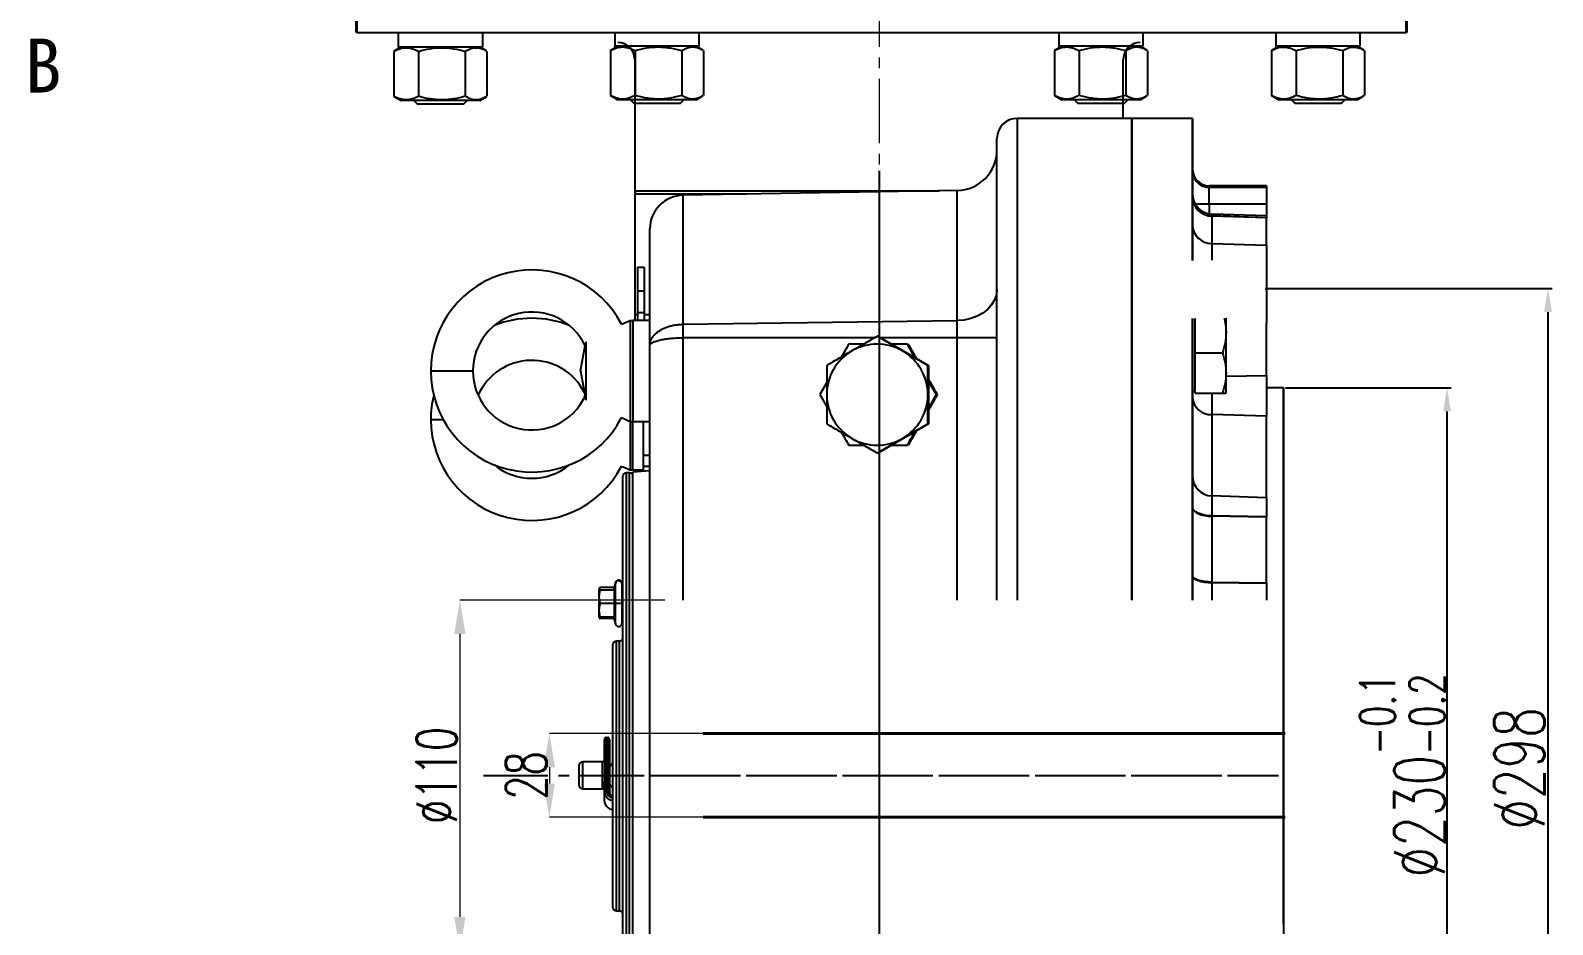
# Model space of a CAD drawing. Header units: millimetres. Extents: x 1663 to 4708, y 540 to 2693.
# Drawn here: x 2329.6 to 2781.2, y 1783.2 to 2048.5 of the extents above; entities that cross this region are included whole.
import ezdxf

# ---------------------------------------------------------------- set-up
doc = ezdxf.new("R2010")
doc.units = ezdxf.units.MM
doc.linetypes.add('CENTER2', pattern=[28.575, 19.05, -3.175, 3.175, -3.175])
doc.linetypes.add('点画线', pattern=[18, 12, -2, 2, -2])
for name, color, linetype, lineweight in [('AM_5', 3, 'Continuous', 25), ('中心线层', 1, '点画线', 18), ('文字', 7, 'Continuous', 13), ('粗实线', 7, 'Continuous', 40)]:
    doc.layers.add(name, color=color, linetype=linetype, lineweight=lineweight)
doc.styles.add('SLDTEXTSTYLE1', font='txt.shx', dxfattribs={"width": 0.7, "bigfont": 'gbcbig.shx'})
doc.styles.get("Standard").update_dxf_attribs({"font": 'arial.ttf'})
doc.styles.add('STYLE1', font='txt.shx', dxfattribs={"width": 0.8, "height": 3, "bigfont": 'hzdx.shx'})
doc.styles.add('TH_GBDIM', font='simplex.shx', dxfattribs={"width": 0.707, "bigfont": 'hzfs.shx'})
doc.dimstyles.new('ISO-25$0', dxfattribs={"dimtxt": 2.5, "dimasz": 2.5, "dimexe": 1.25, "dimexo": 0.625, "dimtad": 1, "dimtxsty": 'Standard', "dimcen": 2.5, "dimdle": 5, "dimadec": 0, "dimazin": 0, "dimtfac": 1, "dimtmove": 0, "dimatfit": 3, "dimfxl": 0, "dimarcsym": 0})
doc.dimstyles.new('SLDDIMSTYLE12$0', dxfattribs={"dimtxt": 12, "dimasz": 10, "dimexe": 0, "dimexo": 0.0625, "dimgap": 0.875, "dimtad": 1, "dimdec": 1, "dimlfac": 1.8, "dimrnd": 1e-09, "dimzin": 12, "dimdsep": 46, "dimtxsty": 'SLDTEXTSTYLE1', "dimcen": 0.09, "dimdle": 8.16, "dimclrd": 3, "dimclre": 3, "dimadec": 0, "dimazin": 3, "dimtfac": 1, "dimtdec": 1, "dimtofl": 0, "dimtmove": 0, "dimatfit": 3, "dimfxl": 0, "dimfrac": 2, "dimtolj": 1, "dimlwd": 5, "dimlwe": 5, "dimarcsym": 0})

# ---------------------------------------------------------------- blocks, each defined once
blk = doc.blocks.new('*D51')
at = {"color": 1, "linetype": 'Continuous', "transparency": 16777216}
for p, q in [((2695.91, 1971.93), (2781.13, 1971.93)), ((2779.88, 1689.99), (2779.88, 1964.93)), ((2696.98, 1682.99), (2781.13, 1682.99))]:
    blk.add_line(p, q, dxfattribs=at)
at = {"color": 1, "transparency": 16777216}
for points in [[(2778.71, 1964.93), (2781.05, 1964.93), (2779.88, 1971.93)], [(2778.71, 1689.99), (2781.05, 1689.99), (2779.88, 1682.99)]]:
    blk.add_solid(points, dxfattribs=at)
at = {"layer": 'Defpoints', "color": 0, "transparency": 16777216}
for p in [(2695.29, 1971.93), (2779.88, 1971.93), (2696.36, 1682.99)]:
    blk.add_point(p, dxfattribs=at)
at = {"color": 1, "lineweight": 30, "transparency": 16777216, "insert": (2771.38, 1829.52), "char_height": 15, "attachment_point": 5, "rotation": 90, "style": 'TH_GBDIM'}
blk.add_mtext('%%C298', dxfattribs=at)
blk = doc.blocks.new('*D52')
at = {"color": 1, "linetype": 'Continuous', "transparency": 16777216}
for p, q in [((2581.36, 2006.81), (2581.36, 1598.15)), ((2696.36, 1652.3), (2696.36, 1598.15)), ((2689.36, 1599.4), (2588.36, 1599.4))]:
    blk.add_line(p, q, dxfattribs=at)
at = {"color": 1, "transparency": 16777216}
for points in [[(2588.36, 1600.57), (2588.36, 1598.23), (2581.36, 1599.4)], [(2689.36, 1600.57), (2689.36, 1598.23), (2696.36, 1599.4)]]:
    blk.add_solid(points, dxfattribs=at)
at = {"layer": 'Defpoints', "color": 0, "transparency": 16777216}
for p in [(2581.36, 2007.44), (2696.36, 1652.92), (2581.36, 1599.4)]:
    blk.add_point(p, dxfattribs=at)
at = {"color": 1, "lineweight": 30, "transparency": 16777216, "insert": (2638.86, 1607.9), "char_height": 15, "attachment_point": 5, "style": 'TH_GBDIM'}
blk.add_mtext('115', dxfattribs=at)
blk = doc.blocks.new('*U50')
at = {"color": 0, "linetype": 'CENTER2', "transparency": 16777216}
for p in [(-227.43, 0), (-178.1, 0)]:
    blk.add_line(p, (8.4, 0), dxfattribs=at)
blk = doc.blocks.new('*D53')
at = {"color": 1, "linetype": 'Continuous', "transparency": 16777216}
for p, q in [((2701.98, 1942.44), (2751.16, 1942.44)), ((2749.91, 1719.44), (2749.91, 1935.44)), ((2701.98, 1712.44), (2751.16, 1712.44))]:
    blk.add_line(p, q, dxfattribs=at)
at = {"color": 1, "transparency": 16777216}
for points in [[(2748.75, 1935.44), (2751.08, 1935.44), (2749.91, 1942.44)], [(2748.75, 1719.44), (2751.08, 1719.44), (2749.91, 1712.44)]]:
    blk.add_solid(points, dxfattribs=at)
at = {"layer": 'Defpoints', "color": 0, "transparency": 16777216}
for p in [(2701.36, 1942.44), (2749.91, 1942.44), (2701.36, 1712.44)]:
    blk.add_point(p, dxfattribs=at)
at = {"color": 1, "lineweight": 30, "transparency": 16777216, "insert": (2736.66, 1827.44), "char_height": 15, "attachment_point": 5, "rotation": 90, "style": 'TH_GBDIM'}
blk.add_mtext('%%C230{\\H0.7x;\\S-0.1^ -0.2;}', dxfattribs=at)
blk = doc.blocks.new('*U49')
at = {"layer": '中心线层', "color": 0, "linetype": 'CENTER2', "transparency": 16777216}
for p, q in [((0, 91), (0, -416.23)), ((0, -178), (0, -282)), ((0, -282), (0, -416.23))]:
    blk.add_line(p, q, dxfattribs=at)
blk = doc.blocks.new('*D80')
at = {"layer": 'AM_5', "color": 3, "lineweight": 5, "transparency": 16777216}
blk.add_line((2529.12, 1839.86), (2483.54, 1839.86), dxfattribs=at)
at = {"layer": 'AM_5', "color": 3, "linetype": 'Continuous', "lineweight": 5, "transparency": 16777216}
for p, q in [((2483.54, 1829.86), (2483.54, 1825.02)), ((2529.12, 1815.02), (2483.54, 1815.02))]:
    blk.add_line(p, q, dxfattribs=at)
at = {"layer": 'AM_5', "color": 3, "transparency": 16777216}
for points in [[(2481.87, 1829.86), (2485.21, 1829.86), (2483.54, 1839.86)], [(2481.87, 1825.02), (2485.21, 1825.02), (2483.54, 1815.02)]]:
    blk.add_solid(points, dxfattribs=at)
at = {"layer": 'Defpoints', "color": 0, "transparency": 16777216}
for p in [(2529.18, 1839.86), (2483.54, 1815.02), (2529.18, 1815.02)]:
    blk.add_point(p, dxfattribs=at)
at = {"layer": 'AM_5', "color": 0, "transparency": 16777216, "insert": (2476.66, 1827.44), "char_height": 12, "attachment_point": 5, "rotation": 90, "style": 'SLDTEXTSTYLE1'}
blk.add_mtext('\\A1;28', dxfattribs=at)
blk = doc.blocks.new('*D64')
at = {"layer": 'AM_5', "color": 3, "lineweight": 5, "transparency": 16777216}
blk.add_line((2517.79, 1879.44), (2456.98, 1879.44), dxfattribs=at)
at = {"layer": 'AM_5', "color": 3, "linetype": 'Continuous', "lineweight": 5, "transparency": 16777216}
for p, q in [((2456.98, 1869.44), (2456.98, 1785.44)), ((2517.79, 1775.44), (2456.98, 1775.44))]:
    blk.add_line(p, q, dxfattribs=at)
at = {"layer": 'AM_5', "color": 3, "transparency": 16777216}
for points in [[(2455.32, 1869.44), (2458.65, 1869.44), (2456.98, 1879.44)], [(2455.32, 1785.44), (2458.65, 1785.44), (2456.98, 1775.44)]]:
    blk.add_solid(points, dxfattribs=at)
at = {"layer": 'Defpoints', "color": 0, "transparency": 16777216}
for p in [(2517.86, 1879.44), (2456.98, 1775.44), (2517.86, 1775.44)]:
    blk.add_point(p, dxfattribs=at)
at = {"layer": 'AM_5', "color": 0, "transparency": 16777216, "insert": (2450.11, 1827.44), "char_height": 12, "attachment_point": 5, "rotation": 90, "style": 'SLDTEXTSTYLE1'}
blk.add_mtext('\\A1;%%C110', dxfattribs=at)

msp = doc.modelspace()

# ---------------------------------------------------------------- linework, layer by layer
at = {"color": 7, "linetype": 'Continuous', "lineweight": 25}
for p, q in [((2426.346, 2047.937), (2737.915, 2047.937)), ((2438.69, 2047.706), (2438.69, 2043.606)), ((2463.79, 2043.606), (2463.79, 2047.706)), ((2502.938, 2047.937), (2502.938, 2043.837)), ((2528.038, 2043.837), (2528.038, 2047.937)), ((2634.692, 2047.937), (2634.692, 2043.837)), ((2659.792, 2043.837), (2659.792, 2047.937)), ((2699.083, 2047.918), (2699.083, 2043.818)), ((2724.183, 2043.818), (2724.183, 2047.918)), ((2437.632, 2042.437), (2437.391, 2042.318)), ((2437.391, 2042.318), (2437.391, 2028.995)), ((2439.615, 2043.606), (2437.621, 2042.455)), ((2463.79, 2043.606), (2438.69, 2043.606)), ((2438.781, 2043.606), (2438.727, 2043.094)), ((2444.707, 2042.318), (2444.707, 2028.995)), ((2458.556, 2042.318), (2458.556, 2028.995)), ((2464.859, 2042.455), (2462.865, 2043.606)), ((2465.089, 2028.995), (2465.089, 2042.318)), ((2501.88, 2042.668), (2501.639, 2042.549)), ((2501.639, 2042.549), (2501.639, 2029.226)), ((2503.863, 2043.837), (2501.869, 2042.686)), ((2528.038, 2043.837), (2502.938, 2043.837)), ((2503.029, 2043.837), (2502.975, 2043.324)), ((2508.954, 2042.549), (2508.954, 2029.226)), ((2522.803, 2042.549), (2522.803, 2029.226)), ((2529.107, 2042.686), (2527.113, 2043.837)), ((2529.337, 2029.226), (2529.337, 2042.549)), ((2633.634, 2042.668), (2633.393, 2042.549)), ((2633.393, 2042.549), (2633.393, 2029.226)), ((2635.617, 2043.837), (2633.623, 2042.686)), ((2659.792, 2043.837), (2634.692, 2043.837)), ((2634.783, 2043.837), (2634.729, 2043.324)), ((2640.708, 2042.549), (2640.708, 2029.226)), ((2654.557, 2042.549), (2654.557, 2029.226)), ((2660.86, 2042.686), (2658.867, 2043.837)), ((2661.091, 2029.226), (2661.091, 2042.549)), ((2698.025, 2042.648), (2697.784, 2042.53)), ((2697.784, 2042.53), (2697.784, 2029.206)), ((2700.008, 2043.818), (2698.014, 2042.667)), ((2724.183, 2043.818), (2699.083, 2043.818)), ((2699.174, 2043.818), (2699.12, 2043.305)), ((2705.099, 2042.53), (2705.099, 2029.206)), ((2718.948, 2042.53), (2718.948, 2029.206)), ((2725.251, 2042.667), (2723.258, 2043.818)), ((2725.482, 2029.206), (2725.482, 2042.53)), ((2508.857, 2039.937), (2508.857, 2000.937)), ((2653.857, 2022.437), (2653.857, 2039.937)), ((2437.391, 2028.995), (2437.632, 2028.88)), ((2437.619, 2028.859), (2439.615, 2027.706)), ((2462.865, 2027.706), (2464.861, 2028.859)), ((2501.639, 2029.226), (2501.88, 2029.111)), ((2501.867, 2029.089), (2503.863, 2027.937)), ((2527.113, 2027.937), (2529.109, 2029.089)), ((2633.393, 2029.226), (2633.633, 2029.111)), ((2633.621, 2029.089), (2635.617, 2027.937)), ((2658.867, 2027.937), (2660.862, 2029.089)), ((2697.784, 2029.206), (2698.024, 2029.092)), ((2698.012, 2029.07), (2700.008, 2027.918)), ((2723.258, 2027.918), (2725.253, 2029.07)), ((2462.865, 2027.706), (2439.615, 2027.706)), ((2443.323, 2027.706), (2444.323, 2026.706)), ((2444.323, 2026.706), (2458.158, 2026.706)), ((2458.158, 2026.706), (2459.158, 2027.706)), ((2527.113, 2027.937), (2503.863, 2027.937)), ((2507.571, 2027.937), (2508.571, 2026.937)), ((2508.571, 2026.937), (2522.406, 2026.937)), ((2522.406, 2026.937), (2523.406, 2027.937)), ((2658.867, 2027.937), (2635.617, 2027.937)), ((2639.324, 2027.937), (2640.324, 2026.937)), ((2640.324, 2026.937), (2654.159, 2026.937)), ((2654.159, 2026.937), (2655.159, 2027.937)), ((2723.258, 2027.918), (2700.008, 2027.918)), ((2703.715, 2027.918), (2704.715, 2026.918)), ((2704.715, 2026.918), (2718.55, 2026.918)), ((2718.55, 2026.918), (2719.55, 2027.918)), ((2656.357, 2022.437), (2622.357, 2022.437)), ((2674.357, 2022.437), (2656.357, 2022.437)), ((2674.357, 2022.437), (2656.357, 2022.437)), ((2656.357, 2022.437), (2656.357, 1879.437)), ((2656.357, 1879.437), (2656.357, 2022.437)), ((2656.357, 1879.437), (2656.357, 2022.437)), ((2674.357, 2022.437), (2674.357, 1980.297)), ((2674.357, 1980.297), (2674.357, 2022.437)), ((2616.357, 1879.437), (2616.357, 2016.437)), ((2604.566, 2001.029), (2523.182, 1999.609)), ((2696.357, 2002.437), (2679.357, 2002.437)), ((2679.357, 1996.977), (2679.357, 2001.964)), ((2679.357, 2001.964), (2696.357, 2001.964)), ((2696.357, 2002.437), (2696.357, 2001.964)), ((2696.357, 2001.964), (2696.357, 1996.977)), ((2508.857, 1999.937), (2508.857, 1964.23)), ((2542.002, 1999.937), (2508.857, 1999.937)), ((2696.357, 1996.977), (2679.357, 1996.977)), ((2696.357, 1996.977), (2696.357, 1993.465)), ((2696.357, 1993.465), (2680.147, 1994.031)), ((2680.147, 1993.457), (2680.147, 1985.328)), ((2696.357, 1992.921), (2680.147, 1993.457)), ((2680.147, 1993.413), (2680.147, 1985.269)), ((2696.357, 1992.878), (2680.147, 1993.413)), ((2696.357, 1993.465), (2696.357, 1992.921)), ((2696.357, 1984.819), (2696.357, 1992.921)), ((2696.357, 1984.76), (2696.357, 1992.878)), ((2513.357, 1959.693), (2513.357, 1989.61)), ((2680.147, 1985.328), (2696.357, 1984.819)), ((2680.147, 1985.269), (2680.147, 1980.374)), ((2680.147, 1985.269), (2696.357, 1984.76)), ((2696.357, 1984.76), (2696.357, 1961.68)), ((2509.657, 1978.279), (2511.657, 1978.279)), ((2509.657, 1978.27), (2509.657, 1978.273)), ((2509.657, 1978.273), (2511.657, 1978.273)), ((2509.657, 1978.27), (2511.657, 1978.27)), ((2509.657, 1978.27), (2509.657, 1971.263)), ((2511.657, 1978.27), (2511.657, 1978.273)), ((2511.657, 1978.27), (2511.657, 1971.263)), ((2509.657, 1971.263), (2511.657, 1971.263)), ((2509.657, 1971.263), (2509.657, 1964.778)), ((2511.657, 1971.263), (2511.657, 1964.778)), ((2509.657, 1964.778), (2511.657, 1964.778)), ((2509.657, 1964.778), (2509.657, 1962.46)), ((2511.657, 1964.778), (2511.657, 1962.46)), ((2504.968, 1961.31), (2507.523, 1962.46)), ((2507.523, 1962.46), (2507.523, 1932.46)), ((2507.523, 1962.46), (2508.357, 1962.46)), ((2513.357, 1962.46), (2508.357, 1962.46)), ((2508.357, 1962.46), (2508.357, 1932.46)), ((2523.182, 1961.32), (2604.566, 1962.425)), ((2604.566, 1957.299), (2604.566, 1962.425)), ((2674.357, 1963.002), (2674.357, 1879.437)), ((2674.357, 1879.437), (2674.357, 1963.002)), ((2675.157, 1952.853), (2675.157, 1963.013)), ((2684.357, 1958.853), (2684.357, 1963.136)), ((2696.357, 1946.122), (2696.357, 1961.68)), ((2494.412, 1956.079), (2494.412, 1938.84)), ((2513.357, 1954.973), (2513.357, 1959.693)), ((2523.182, 1957.299), (2523.182, 1879.437)), ((2581.039, 1957.758), (2580.858, 1957.758)), ((2581.039, 1957.758), (2596.037, 1949.098)), ((2616.357, 1957.299), (2604.566, 1957.299)), ((2604.566, 1879.437), (2604.566, 1957.299)), ((2684.357, 1946.853), (2684.357, 1958.853)), ((2492.787, 1947.46), (2494.138, 1955.023)), ((2513.357, 1947.46), (2513.357, 1954.973)), ((2589.735, 1955.437), (2590.002, 1955.437)), ((2675.157, 1952.853), (2683.285, 1952.853)), ((2675.157, 1940.853), (2675.157, 1952.853)), ((2448.357, 1947.46), (2460.857, 1947.46)), ((2492.787, 1947.46), (2494.138, 1939.897)), ((2513.357, 1707.415), (2513.357, 1947.46)), ((2596.037, 1949.098), (2595.856, 1949.098)), ((2596.037, 1949.098), (2596.037, 1931.777)), ((2684.357, 1940.853), (2684.357, 1946.853)), ((2565.841, 1944.075), (2563.758, 1940.437)), ((2696.357, 1946.176), (2696.357, 1934.148)), ((2696.357, 1946.122), (2696.357, 1934.091)), ((2701.357, 1942.437), (2696.357, 1942.437)), ((2701.357, 1942.437), (2696.357, 1942.437)), ((2701.357, 1783.51), (2701.357, 1942.437)), ((2701.357, 1942.437), (2701.357, 1712.437)), ((2493.921, 1939.46), (2494.068, 1940.285)), ((2563.758, 1940.437), (2565.841, 1936.8)), ((2598.394, 1940.437), (2598.661, 1940.437)), ((2675.157, 1941.146), (2674.357, 1941.608)), ((2675.157, 1940.853), (2683.285, 1940.853)), ((2504.968, 1933.61), (2507.523, 1932.46)), ((2696.357, 1934.091), (2680.147, 1934.556)), ((2696.357, 1909.703), (2696.357, 1934.148)), ((2696.357, 1909.703), (2696.357, 1934.091)), ((2507.523, 1932.46), (2507.523, 1918.11)), ((2507.523, 1932.46), (2508.357, 1932.46)), ((2508.357, 1932.46), (2513.357, 1932.46)), ((2508.357, 1918.11), (2508.357, 1932.46)), ((2511.357, 1932.46), (2511.357, 1922.437)), ((2596.037, 1931.777), (2581.039, 1923.117)), ((2596.037, 1931.777), (2595.856, 1931.777)), ((2589.735, 1925.437), (2590.002, 1925.437)), ((2511.357, 1922.437), (2513.357, 1922.437)), ((2511.357, 1922.437), (2511.357, 1919.2)), ((2581.039, 1923.117), (2580.858, 1923.117)), ((2504.968, 1919.26), (2507.523, 1918.11)), ((2505.357, 1738.258), (2505.357, 1916.258)), ((2507.357, 1917.258), (2506.357, 1917.258)), ((2507.523, 1918.11), (2508.357, 1918.11)), ((2508.357, 1918.11), (2511.357, 1918.11)), ((2513.357, 1917.875), (2508.357, 1917.437)), ((2508.357, 1737.437), (2508.357, 1917.437)), ((2511.357, 1919.2), (2513.357, 1919.2)), ((2511.357, 1919.2), (2511.357, 1917.7)), ((2696.357, 1909.816), (2680.147, 1910.382)), ((2696.357, 1909.816), (2696.357, 1904.203)), ((2696.357, 1909.703), (2696.357, 1904.082)), ((2680.147, 1904.451), (2680.147, 1884.796)), ((2696.357, 1904.203), (2680.147, 1904.451)), ((2680.147, 1904.33), (2680.147, 1884.67)), ((2696.357, 1904.082), (2680.147, 1904.33)), ((2696.357, 1884.611), (2696.357, 1904.203)), ((2696.357, 1884.485), (2696.357, 1904.082)), ((2503.141, 1884.514), (2502.6, 1882.497)), ((2503.141, 1884.65), (2502.755, 1883.21)), ((2505.107, 1884.255), (2505.107, 1884.391)), ((2505.107, 1878.455), (2505.107, 1884.255)), ((2680.147, 1884.796), (2696.357, 1884.611)), ((2680.147, 1884.67), (2680.147, 1879.437)), ((2680.147, 1884.67), (2696.357, 1884.485)), ((2696.357, 1884.611), (2696.357, 1879.437)), ((2696.357, 1884.485), (2696.357, 1879.437)), ((2498.575, 1883.23), (2498.207, 1882.591)), ((2498.207, 1882.591), (2498.207, 1882.455)), ((2498.564, 1882.455), (2498.207, 1880.455)), ((2498.207, 1882.455), (2498.564, 1882.455)), ((2498.207, 1882.455), (2498.207, 1880.455)), ((2498.207, 1880.455), (2498.564, 1878.455)), ((2498.207, 1880.455), (2498.207, 1876.455)), ((2498.564, 1883.21), (2498.268, 1882.255)), ((2502.755, 1883.21), (2498.564, 1883.21)), ((2502.755, 1882.455), (2498.564, 1882.455)), ((2502.755, 1882.455), (2502.755, 1878.455)), ((2498.564, 1878.455), (2498.207, 1876.455)), ((2498.207, 1876.455), (2498.564, 1874.455)), ((2498.207, 1876.455), (2498.207, 1874.455)), ((2498.564, 1874.455), (2498.207, 1874.455)), ((2498.285, 1874.455), (2498.575, 1873.953)), ((2498.353, 1874.655), (2498.564, 1873.973)), ((2502.755, 1878.455), (2498.564, 1878.455)), ((2502.755, 1874.455), (2498.564, 1874.455)), ((2502.6, 1874.414), (2503.141, 1872.396)), ((2503.141, 1878.455), (2502.755, 1878.455)), ((2502.755, 1878.455), (2502.755, 1874.455)), ((2505.107, 1878.455), (2503.141, 1878.455)), ((2505.107, 1872.655), (2505.107, 1878.455)), ((2502.718, 1873.973), (2498.564, 1873.973)), ((2502.357, 1788.258), (2502.357, 1866.258)), ((2504.357, 1867.258), (2503.357, 1867.258)), ((2500.357, 1838.706), (2500.357, 1832.434)), ((2500.357, 1838.706), (2500.857, 1838.706)), ((2500.857, 1832.434), (2500.857, 1838.706)), ((2499.857, 1831.944), (2499.857, 1838.013)), ((2501.357, 1838.013), (2501.357, 1831.944)), ((2492.357, 1829.085), (2492.357, 1830.444)), ((2499.357, 1831.444), (2493.357, 1831.444)), ((2499.857, 1831.944), (2499.857, 1825.679)), ((2500.357, 1832.434), (2500.357, 1825.736)), ((2500.857, 1832.434), (2500.357, 1832.434)), ((2500.857, 1825.736), (2500.857, 1832.434)), ((2501.357, 1831.944), (2501.357, 1825.679)), ((2502.357, 1831.18), (2501.397, 1829.898)), ((2492.357, 1824.444), (2492.357, 1829.085)), ((2499.857, 1822.526), (2499.857, 1825.679)), ((2500.357, 1825.736), (2500.357, 1822.799)), ((2500.357, 1825.736), (2500.857, 1825.736)), ((2500.857, 1822.799), (2500.857, 1825.736)), ((2501.357, 1825.679), (2501.357, 1822.526)), ((2501.397, 1824.991), (2502.357, 1823.709)), ((2493.357, 1823.444), (2499.357, 1823.444)), ((2499.857, 1819.791), (2499.857, 1822.526)), ((2503.357, 1787.258), (2504.357, 1787.258))]:
    msp.add_line(p, q, dxfattribs=at)
at = {"color": 8, "linetype": 'Continuous', "lineweight": 25}
for p, q in [((2622.357, 2022.437), (2622.357, 1879.437)), ((2508.857, 2000.937), (2599.292, 2000.937)), ((2604.566, 1962.425), (2604.566, 2001.029)), ((2679.357, 2002.437), (2679.357, 2001.964)), ((2523.182, 1999.609), (2523.182, 1961.32)), ((2679.357, 1996.977), (2675.166, 1996.977)), ((2679.357, 1996.977), (2679.357, 1994.111)), ((2680.147, 1994.031), (2680.147, 1993.457)), ((2680.147, 1993.99), (2680.147, 1993.413)), ((2508.857, 1964.23), (2509.657, 1964.23)), ((2511.657, 1964.23), (2513.357, 1964.23)), ((2580.059, 1957.299), (2523.182, 1957.299)), ((2604.566, 1957.299), (2581.834, 1957.299)), ((2684.357, 1945.962), (2696.357, 1946.122)), ((2680.147, 1940.853), (2680.147, 1934.556)), ((2448.357, 1933.11), (2452.011, 1933.11)), ((2680.147, 1934.613), (2680.147, 1910.269)), ((2680.147, 1934.556), (2680.147, 1910.269)), ((2506.357, 1917.258), (2506.357, 1827.258)), ((2507.357, 1827.258), (2507.357, 1917.258)), ((2680.147, 1910.382), (2680.147, 1904.451)), ((2680.147, 1910.269), (2680.147, 1904.33)), ((2503.141, 1884.514), (2503.141, 1884.65)), ((2503.141, 1878.455), (2503.141, 1884.514)), ((2503.141, 1872.396), (2503.141, 1878.455)), ((2503.357, 1867.258), (2503.357, 1787.258)), ((2504.357, 1787.258), (2504.357, 1867.258)), ((2493.357, 1831.444), (2493.357, 1829.632)), ((2493.357, 1829.632), (2493.357, 1823.444)), ((2499.357, 1824.096), (2499.357, 1831.444)), ((2501.397, 1829.898), (2501.397, 1824.991)), ((2506.357, 1827.258), (2506.357, 1737.258)), ((2507.357, 1737.258), (2507.357, 1827.258)), ((2499.357, 1823.444), (2499.357, 1824.096))]:
    msp.add_line(p, q, dxfattribs=at)
at = {"color": 7, "linetype": 'Continuous', "lineweight": 25, "flags": 128}
for points in [[(2616.357, 1971.755), (2616.178, 1970.152), (2615.649, 1968.597), (2614.784, 1967.136), (2613.609, 1965.812), (2612.159, 1964.665), (2610.477, 1963.728), (2608.614, 1963.03), (2606.623, 1962.591), (2604.566, 1962.425)], [(2508.857, 1964.23), (2508.885, 1963.173), (2508.935, 1962.46)], [(2596.037, 1939.79), (2596.05, 1940.437), (2596.037, 1941.084)], [(2680.147, 1904.451), (2679.007, 1904.517), (2677.916, 1904.677), (2676.915, 1904.925), (2676.041, 1905.253), (2675.325, 1905.648), (2674.794, 1906.095), (2674.467, 1906.579), (2674.357, 1907.081)], [(2674.357, 1906.957), (2674.467, 1906.455), (2674.794, 1905.972), (2675.325, 1905.525), (2676.041, 1905.131), (2676.915, 1904.804), (2677.916, 1904.556), (2679.007, 1904.396), (2680.147, 1904.33)], [(2680.147, 1884.796), (2679.007, 1884.845), (2677.916, 1884.965), (2676.915, 1885.15), (2676.041, 1885.394), (2675.325, 1885.688), (2674.794, 1886.021), (2674.467, 1886.381), (2674.357, 1886.755)], [(2674.357, 1886.624), (2674.467, 1886.251), (2674.794, 1885.892), (2675.325, 1885.559), (2676.041, 1885.266), (2676.915, 1885.022), (2677.916, 1884.837), (2679.007, 1884.718), (2680.147, 1884.67)], [(2500.357, 1822.799), (2500.259, 1822.794), (2500.165, 1822.778), (2500.079, 1822.753), (2500.003, 1822.719), (2499.941, 1822.678), (2499.895, 1822.63), (2499.866, 1822.579), (2499.857, 1822.526)], [(2500.857, 1822.799), (2500.954, 1822.794), (2501.048, 1822.778), (2501.134, 1822.753), (2501.21, 1822.719), (2501.272, 1822.678), (2501.319, 1822.63), (2501.347, 1822.579), (2501.357, 1822.526)]]:
    msp.add_lwpolyline(points, dxfattribs=at)
at = {"color": 7, "linetype": 'Continuous', "lineweight": 25}
for centre, radius, start, end in [((2503.857, 2039.937), 5, 0, 90), ((2658.857, 2039.937), 5, 90, 180), ((2622.357, 2016.437), 6, 90, 180), ((2604.357, 2013.027), 12, 271, 0), ((2679.357, 2007.437), 5, 180, 270), ((2679.35, 2006.957), 4.993, 180.07749, 270.07776), ((2509.857, 2000.937), 1, 180, 270), ((2523.357, 1989.61), 10, 91, 180), ((2680.357, 2000.027), 6, 180, 268), ((2680.357, 1999.986), 6, 180, 268), ((2680.185, 1999.287), 5.83, 181.57229, 269.63067), ((2680.184, 1999.242), 5.83, 181.57991, 269.63811), ((2680.046, 1991.024), 5.698, 183.05869, 271.01719), ((2680.045, 1990.965), 5.697, 183.06997, 271.02724), ((2478.357, 1947.46), 30, 27.49509, 180), ((2478.357, 1947.46), 17.5, 25.60688, 180), ((2478.357, 1933.11), 30, 68.24561, 111.75439), ((2580.837, 1940.438), 15, 120.00588, 180.00167), ((2580.835, 1940.441), 14.996, 59.99569, 120.00431), ((2580.832, 1940.438), 15, 359.99833, 59.99412), ((2478.357, 1947.46), 30, 180, 332.50491), ((2478.357, 1947.46), 17.5, 180, 334.39312), ((2478.357, 1933.11), 17.5, 27.20236, 155.7957), ((2478.357, 1933.11), 30, 166.16293, 180), ((2580.837, 1940.437), 15, 179.99834, 239.99411), ((2580.832, 1940.437), 15, 300.00589, 0.00166), ((2679.826, 1940.045), 5.499, 185.94774, 273.35212), ((2478.357, 1933.11), 30, 180, 332.50491), ((2580.835, 1940.433), 14.996, 239.99573, 300.00427), ((2478.357, 1933.11), 17.5, 230.55306, 309.44694), ((2506.357, 1916.258), 1, 90, 180), ((2507.357, 1916.258), 1, 0, 90), ((2680.357, 1916.379), 6, 180, 268), ((2504.107, 1884.391), 1, 0, 165), ((2504.107, 1884.255), 1, 0, 165), ((2505.357, 1881.841), 0.25, 180, 270), ((2505.357, 1881.705), 0.25, 180, 270), ((2505.357, 1875.205), 0.25, 90, 180), ((2504.107, 1872.655), 1, 195, 0), ((2503.357, 1866.258), 1, 90, 180), ((2504.357, 1868.258), 1, 270, 0), ((2493.357, 1830.444), 1, 90, 180), ((2499.357, 1831.944), 0.5, 270, 0), ((2501.557, 1829.778), 0.2, 143.16993, 180), ((2501.557, 1825.111), 0.2, 180, 216.83007), ((2493.357, 1824.444), 1, 180, 270), ((2499.357, 1822.944), 0.5, 0, 90), ((2502.576, 1822.771), 2.731, 185.155, 265.38885), ((2502.678, 1822.627), 1.325, 184.39375, 255.97751), ((2502.616, 1820.077), 2.774, 185.90537, 264.63849), ((2503.357, 1788.258), 1, 180, 270), ((2504.357, 1786.258), 1, 0, 90)]:
    msp.add_arc(centre, radius, start, end, dxfattribs=at)
at = {"color": 8, "linetype": 'Continuous', "lineweight": 25}
for centre, radius, start, end in [((2502.605, 1822.991), 2.256, 184.87848, 263.68898), ((2502.641, 1822.946), 1.791, 184.70283, 260.85052)]:
    msp.add_arc(centre, radius, start, end, dxfattribs=at)
at = {"color": 7, "linetype": 'Continuous', "lineweight": 25}
for centre, start_param, end_param in [((2500.357, 1838.013), 0, 1.5707963), ((2500.857, 1838.013), 4.712389, 6.2831853)]:
    msp.add_ellipse(centre, major_axis=(0, 0.692), ratio=0.7224842, start_param=start_param, end_param=end_param, dxfattribs=at)
for points, knots in [([(2437.391, 2042.318), (2437.988, 2042.645), (2438.59, 2042.914), (2439.806, 2043.287), (2440.42, 2043.389), (2441.353, 2043.39), (2441.665, 2043.365), (2442.283, 2043.267), (2442.59, 2043.195), (2443.506, 2042.915), (2444.109, 2042.645), (2444.707, 2042.318)], [0, 0, 0, 0, 0.25, 0.25, 0.5, 0.5, 0.625, 0.625, 0.75, 0.75, 1, 1, 1, 1]), ([(2444.707, 2042.318), (2445.837, 2042.645), (2446.976, 2042.914), (2449.278, 2043.287), (2450.44, 2043.389), (2452.207, 2043.39), (2452.798, 2043.365), (2453.968, 2043.267), (2454.549, 2043.195), (2456.282, 2042.915), (2457.424, 2042.645), (2458.556, 2042.318)], [0, 0, 0, 0, 0.25, 0.25, 0.5, 0.5, 0.625, 0.625, 0.75, 0.75, 1, 1, 1, 1]), ([(2458.556, 2042.318), (2459.123, 2042.628), (2460.269, 2043.254), (2461.968, 2043.48), (2463.51, 2043.171), (2464.426, 2042.668), (2464.848, 2042.437)], [0, 0, 0, 0, 0.27487, 0.5557011, 0.7950175, 1, 1, 1, 1]), ([(2501.639, 2042.549), (2502.236, 2042.876), (2502.838, 2043.145), (2504.054, 2043.518), (2504.668, 2043.62), (2505.601, 2043.621), (2505.913, 2043.596), (2506.531, 2043.498), (2506.838, 2043.426), (2507.753, 2043.146), (2508.356, 2042.876), (2508.954, 2042.549)], [0, 0, 0, 0, 0.25, 0.25, 0.5, 0.5, 0.625, 0.625, 0.75, 0.75, 1, 1, 1, 1]), ([(2508.954, 2042.549), (2510.085, 2042.876), (2511.224, 2043.145), (2513.525, 2043.518), (2514.688, 2043.62), (2516.454, 2043.621), (2517.046, 2043.596), (2518.216, 2043.498), (2518.797, 2043.426), (2520.53, 2043.146), (2521.671, 2042.876), (2522.803, 2042.549)], [0, 0, 0, 0, 0.25, 0.25, 0.5, 0.5, 0.625, 0.625, 0.75, 0.75, 1, 1, 1, 1]), ([(2522.803, 2042.549), (2523.371, 2042.859), (2524.517, 2043.485), (2526.215, 2043.711), (2527.758, 2043.402), (2528.674, 2042.899), (2529.096, 2042.668)], [0, 0, 0, 0, 0.27487, 0.5557011, 0.7950175, 1, 1, 1, 1]), ([(2633.393, 2042.549), (2633.99, 2042.876), (2634.591, 2043.145), (2635.807, 2043.518), (2636.421, 2043.62), (2637.354, 2043.621), (2637.667, 2043.596), (2638.285, 2043.498), (2638.592, 2043.426), (2639.507, 2043.146), (2640.11, 2042.876), (2640.708, 2042.549)], [0, 0, 0, 0, 0.25, 0.25, 0.5, 0.5, 0.625, 0.625, 0.75, 0.75, 1, 1, 1, 1]), ([(2640.708, 2042.549), (2641.839, 2042.876), (2642.978, 2043.145), (2645.279, 2043.518), (2646.442, 2043.62), (2648.208, 2043.621), (2648.8, 2043.596), (2649.97, 2043.498), (2650.551, 2043.426), (2652.284, 2043.146), (2653.425, 2042.876), (2654.557, 2042.549)], [0, 0, 0, 0, 0.25, 0.25, 0.5, 0.5, 0.625, 0.625, 0.75, 0.75, 1, 1, 1, 1]), ([(2654.557, 2042.549), (2655.124, 2042.859), (2656.271, 2043.485), (2657.969, 2043.711), (2659.511, 2043.402), (2660.427, 2042.899), (2660.85, 2042.668)], [0, 0, 0, 0, 0.27487, 0.5557011, 0.7950175, 1, 1, 1, 1]), ([(2697.784, 2042.53), (2698.381, 2042.856), (2698.982, 2043.125), (2700.198, 2043.498), (2700.812, 2043.601), (2701.745, 2043.602), (2702.058, 2043.577), (2702.676, 2043.479), (2702.983, 2043.406), (2703.898, 2043.126), (2704.501, 2042.857), (2705.099, 2042.53)], [0, 0, 0, 0, 0.25, 0.25, 0.5, 0.5, 0.625, 0.625, 0.75, 0.75, 1, 1, 1, 1]), ([(2705.099, 2042.53), (2706.23, 2042.856), (2707.369, 2043.125), (2709.67, 2043.498), (2710.833, 2043.601), (2712.599, 2043.602), (2713.19, 2043.577), (2714.361, 2043.479), (2714.942, 2043.406), (2716.674, 2043.126), (2717.816, 2042.857), (2718.948, 2042.53)], [0, 0, 0, 0, 0.25, 0.25, 0.5, 0.5, 0.625, 0.625, 0.75, 0.75, 1, 1, 1, 1]), ([(2718.948, 2042.53), (2719.515, 2042.839), (2720.662, 2043.466), (2722.36, 2043.691), (2723.902, 2043.382), (2724.818, 2042.88), (2725.241, 2042.648)], [0, 0, 0, 0, 0.27487, 0.5557011, 0.7950175, 1, 1, 1, 1]), ([(2444.707, 2028.995), (2444.109, 2028.668), (2443.508, 2028.399), (2442.292, 2028.026), (2441.678, 2027.924), (2440.745, 2027.922), (2440.432, 2027.947), (2439.814, 2028.045), (2439.507, 2028.118), (2438.592, 2028.398), (2437.989, 2028.668), (2437.391, 2028.995)], [0, 0, 0, 0, 0.25, 0.25, 0.5, 0.5, 0.625, 0.625, 0.75, 0.75, 1, 1, 1, 1]), ([(2458.556, 2028.995), (2457.425, 2028.668), (2456.286, 2028.399), (2453.985, 2028.026), (2452.822, 2027.924), (2451.056, 2027.922), (2450.464, 2027.947), (2449.294, 2028.045), (2448.713, 2028.118), (2446.98, 2028.398), (2445.839, 2028.668), (2444.707, 2028.995)], [0, 0, 0, 0, 0.25, 0.25, 0.5, 0.5, 0.625, 0.625, 0.75, 0.75, 1, 1, 1, 1]), ([(2464.849, 2028.88), (2464.361, 2028.616), (2463.294, 2028.039), (2461.677, 2027.832), (2460.053, 2028.166), (2459.058, 2028.717), (2458.556, 2028.995)], [0, 0, 0, 0, 0.23618419, 0.51698793, 0.75628114, 1, 1, 1, 1]), ([(2508.954, 2029.226), (2508.357, 2028.899), (2507.756, 2028.63), (2506.54, 2028.257), (2505.926, 2028.155), (2504.993, 2028.153), (2504.68, 2028.178), (2504.062, 2028.276), (2503.755, 2028.349), (2502.84, 2028.629), (2502.237, 2028.899), (2501.639, 2029.226)], [0, 0, 0, 0, 0.25, 0.25, 0.5, 0.5, 0.625, 0.625, 0.75, 0.75, 1, 1, 1, 1]), ([(2522.803, 2029.226), (2521.673, 2028.899), (2520.534, 2028.63), (2518.232, 2028.257), (2517.07, 2028.155), (2515.303, 2028.153), (2514.712, 2028.178), (2513.542, 2028.276), (2512.961, 2028.349), (2511.228, 2028.629), (2510.086, 2028.899), (2508.954, 2029.226)], [0, 0, 0, 0, 0.25, 0.25, 0.5, 0.5, 0.625, 0.625, 0.75, 0.75, 1, 1, 1, 1]), ([(2529.096, 2029.111), (2528.609, 2028.847), (2527.542, 2028.27), (2525.925, 2028.063), (2524.301, 2028.397), (2523.306, 2028.948), (2522.803, 2029.226)], [0, 0, 0, 0, 0.23618419, 0.51698793, 0.75628114, 1, 1, 1, 1]), ([(2640.708, 2029.226), (2640.111, 2028.899), (2639.509, 2028.63), (2638.293, 2028.257), (2637.679, 2028.155), (2636.746, 2028.153), (2636.434, 2028.178), (2635.816, 2028.276), (2635.509, 2028.349), (2634.594, 2028.629), (2633.991, 2028.899), (2633.393, 2029.226)], [0, 0, 0, 0, 0.25, 0.25, 0.5, 0.5, 0.625, 0.625, 0.75, 0.75, 1, 1, 1, 1]), ([(2654.557, 2029.226), (2653.426, 2028.899), (2652.288, 2028.63), (2649.986, 2028.257), (2648.823, 2028.155), (2647.057, 2028.153), (2646.466, 2028.178), (2645.296, 2028.276), (2644.715, 2028.349), (2642.982, 2028.629), (2641.84, 2028.899), (2640.708, 2029.226)], [0, 0, 0, 0, 0.25, 0.25, 0.5, 0.5, 0.625, 0.625, 0.75, 0.75, 1, 1, 1, 1]), ([(2660.85, 2029.111), (2660.363, 2028.847), (2659.295, 2028.27), (2657.678, 2028.063), (2656.055, 2028.397), (2655.059, 2028.948), (2654.557, 2029.226)], [0, 0, 0, 0, 0.23618419, 0.51698793, 0.75628114, 1, 1, 1, 1]), ([(2705.099, 2029.206), (2704.502, 2028.88), (2703.9, 2028.61), (2702.684, 2028.238), (2702.07, 2028.135), (2701.137, 2028.134), (2700.825, 2028.159), (2700.207, 2028.257), (2699.9, 2028.329), (2698.985, 2028.609), (2698.382, 2028.879), (2697.784, 2029.206)], [0, 0, 0, 0, 0.25, 0.25, 0.5, 0.5, 0.625, 0.625, 0.75, 0.75, 1, 1, 1, 1]), ([(2718.948, 2029.206), (2717.817, 2028.88), (2716.679, 2028.61), (2714.377, 2028.238), (2713.214, 2028.135), (2711.448, 2028.134), (2710.857, 2028.159), (2709.687, 2028.257), (2709.105, 2028.329), (2707.373, 2028.609), (2706.231, 2028.879), (2705.099, 2029.206)], [0, 0, 0, 0, 0.25, 0.25, 0.5, 0.5, 0.625, 0.625, 0.75, 0.75, 1, 1, 1, 1]), ([(2725.241, 2029.092), (2724.753, 2028.828), (2723.686, 2028.251), (2722.069, 2028.044), (2720.446, 2028.377), (2719.45, 2028.928), (2718.948, 2029.206)], [0, 0, 0, 0, 0.23618419, 0.51698793, 0.75628114, 1, 1, 1, 1]), ([(2513.357, 1954.973), (2513.358, 1955.041), (2513.36, 1955.175), (2513.375, 1955.372), (2513.398, 1955.564), (2513.429, 1955.749), (2513.467, 1955.927), (2513.512, 1956.099), (2513.562, 1956.265), (2513.617, 1956.424), (2513.676, 1956.577), (2513.739, 1956.722), (2513.804, 1956.862), (2513.872, 1956.995), (2513.941, 1957.122), (2514.011, 1957.242), (2514.184, 1957.522), (2514.495, 1957.946), (2514.999, 1958.484), (2515.558, 1958.967), (2516.106, 1959.358), (2516.623, 1959.674), (2517.097, 1959.93), (2517.592, 1960.166), (2518.106, 1960.38), (2518.636, 1960.573), (2519.18, 1960.744), (2519.735, 1960.892), (2520.299, 1961.019), (2520.87, 1961.123), (2521.446, 1961.206), (2522.025, 1961.266), (2522.603, 1961.306), (2522.99, 1961.316), (2523.182, 1961.32)], [0, 0, 0, 0, 0.0207622, 0.0409409, 0.0605359, 0.0795471, 0.0979742, 0.1158171, 0.1330756, 0.1497496, 0.1658389, 0.1813433, 0.1962628, 0.2105972, 0.2243465, 0.2375105, 0.2500892, 0.3168053, 0.3807143, 0.4418204, 0.50013, 0.5405068, 0.5805423, 0.6202413, 0.659609, 0.6986507, 0.7373723, 0.7757798, 0.8138795, 0.851678, 0.8891821, 0.9263989, 0.9633357, 1, 1, 1, 1]), ([(2523.182, 1961.32), (2523.181, 1961.27), (2523.18, 1961.171), (2523.179, 1961.012), (2523.177, 1960.847), (2523.176, 1960.675), (2523.175, 1960.497), (2523.174, 1960.313), (2523.173, 1960.124), (2523.173, 1959.929), (2523.172, 1959.731), (2523.172, 1959.482), (2523.173, 1959.18), (2523.173, 1958.82), (2523.175, 1958.45), (2523.177, 1958.072), (2523.179, 1957.687), (2523.181, 1957.428), (2523.182, 1957.299)], [0, 0, 0, 0, 0.0506847, 0.1012179, 0.1515996, 0.2018299, 0.2519089, 0.3018367, 0.3516133, 0.4012388, 0.4507133, 0.5000367, 0.5823005, 0.6649893, 0.7481033, 0.8316429, 0.9156083, 1, 1, 1, 1]), ([(2683.789, 1963.128), (2683.898, 1962.715), (2684.223, 1961.308), (2684.301, 1959.868), (2684.357, 1958.853)], [0.29173972, 0.29173972, 0.29173972, 0.29173972, 0.50038407, 1, 1, 1, 1]), ([(2513.357, 1954.973), (2513.357, 1955.049), (2513.372, 1955.125), (2513.433, 1955.276), (2513.479, 1955.351), (2513.661, 1955.573), (2513.842, 1955.719), (2514.325, 1956.001), (2514.621, 1956.134), (2515.145, 1956.323), (2515.333, 1956.384), (2515.735, 1956.502), (2515.951, 1956.559), (2516.631, 1956.722), (2517.124, 1956.818), (2517.92, 1956.945), (2518.195, 1956.985), (2518.767, 1957.057), (2519.064, 1957.091), (2519.968, 1957.179), (2520.585, 1957.223), (2521.857, 1957.283), (2522.517, 1957.299), (2523.182, 1957.299)], [0, 0, 0, 0, 0.0625, 0.0625, 0.125, 0.125, 0.25, 0.25, 0.375, 0.375, 0.4375, 0.4375, 0.5, 0.5, 0.625, 0.625, 0.6875, 0.6875, 0.75, 0.75, 0.875, 0.875, 1, 1, 1, 1]), ([(2580.858, 1957.758), (2579.622, 1957.048), (2577.15, 1955.63), (2574.607, 1954.162), (2573.336, 1953.428)], [0, 0, 0, 0, 0.4999984, 1, 1, 1, 1]), ([(2588.333, 1953.428), (2587.064, 1954.162), (2584.527, 1955.63), (2582.081, 1957.048), (2580.858, 1957.758)], [0, 0, 0, 0, 0.5000017, 1, 1, 1, 1]), ([(2684.357, 1958.853), (2684.301, 1957.836), (2684.191, 1955.803), (2683.587, 1953.836), (2683.285, 1952.853)], [0, 0, 0, 0, 0.5002503, 1, 1, 1, 1]), ([(2573.336, 1953.428), (2572.066, 1952.694), (2569.527, 1951.228), (2567.083, 1949.808), (2565.86, 1949.098)], [0, 0, 0, 0, 0.50000127, 1, 1, 1, 1]), ([(2572.417, 1955.437), (2571.703, 1954.213), (2570.967, 1952.952), (2570.213, 1951.648), (2570.19, 1951.609)], [0, 0, 0, 0, 0.9701835, 1, 1, 1, 1]), ([(2576.82, 1955.437), (2576.768, 1955.437), (2575.264, 1955.437), (2573.816, 1955.437), (2572.417, 1955.437)], [0, 0, 0, 0, 0.0346052, 1, 1, 1, 1]), ([(2589.735, 1955.437), (2588.31, 1955.437), (2586.768, 1955.437), (2585.179, 1955.437), (2585.057, 1955.437)], [0, 0, 0, 0, 0.9234696, 1, 1, 1, 1]), ([(2595.856, 1949.098), (2594.62, 1949.808), (2592.149, 1951.228), (2589.605, 1952.694), (2588.333, 1953.428)], [0, 0, 0, 0, 0.4999988, 1, 1, 1, 1]), ([(2592.047, 1951.401), (2591.984, 1951.511), (2591.193, 1952.885), (2590.434, 1954.214), (2589.735, 1955.437)], [0, 0, 0, 0, 0.0800088, 1, 1, 1, 1]), ([(2590.002, 1955.437), (2590.717, 1954.212), (2591.542, 1952.797), (2592.389, 1951.334), (2592.502, 1951.138)], [0, 0, 0, 0, 0.865966, 1, 1, 1, 1]), ([(2683.285, 1952.853), (2683.587, 1951.868), (2684.191, 1949.902), (2684.301, 1947.868), (2684.357, 1946.853)], [0, 0, 0, 0, 0.5003832, 1, 1, 1, 1]), ([(2565.86, 1949.098), (2565.853, 1947.678), (2565.839, 1944.839), (2565.838, 1941.904), (2565.837, 1940.437)], [0, 0, 0, 0, 0.4999982, 1, 1, 1, 1]), ([(2595.832, 1940.437), (2595.834, 1941.904), (2595.837, 1944.839), (2595.85, 1947.678), (2595.856, 1949.098)], [0, 0, 0, 0, 0.5000016, 1, 1, 1, 1]), ([(2684.357, 1946.853), (2684.301, 1945.836), (2684.191, 1943.803), (2683.587, 1941.836), (2683.285, 1940.853)], [0, 0, 0, 0, 0.5002512, 1, 1, 1, 1]), ([(2596.037, 1945.016), (2596.204, 1944.725), (2597.101, 1943.168), (2597.962, 1941.662), (2598.661, 1940.437)], [0, 0, 0, 0, 0.187143, 1, 1, 1, 1]), ([(2598.394, 1940.437), (2597.68, 1941.662), (2596.901, 1942.997), (2596.103, 1944.377), (2596.037, 1944.491)], [0, 0, 0, 0, 0.9173619, 1, 1, 1, 1]), ([(2565.837, 1940.437), (2565.838, 1938.97), (2565.839, 1936.036), (2565.853, 1933.197), (2565.86, 1931.777)], [0, 0, 0, 0, 0.5000014, 1, 1, 1, 1]), ([(2595.856, 1931.777), (2595.85, 1933.197), (2595.837, 1936.036), (2595.834, 1938.97), (2595.832, 1940.437)], [0, 0, 0, 0, 0.4999988, 1, 1, 1, 1]), ([(2596.037, 1936.384), (2596.103, 1936.5), (2596.902, 1937.879), (2597.681, 1939.214), (2598.394, 1940.437)], [0, 0, 0, 0, 0.0837976, 1, 1, 1, 1]), ([(2598.661, 1940.437), (2597.961, 1939.211), (2597.1, 1937.705), (2596.203, 1936.148), (2596.037, 1935.858)], [0, 0, 0, 0, 0.8138829, 1, 1, 1, 1]), ([(2683.285, 1940.853), (2683.588, 1940.853), (2684.192, 1940.853), (2684.302, 1940.853), (2684.357, 1940.853)], [0, 0, 0, 0, 0.5016233, 1, 1, 1, 1]), ([(2565.86, 1931.777), (2567.083, 1931.067), (2569.527, 1929.646), (2572.066, 1928.18), (2573.336, 1927.447)], [0, 0, 0, 0, 0.4999989, 1, 1, 1, 1]), ([(2570.19, 1929.265), (2570.214, 1929.225), (2570.968, 1927.921), (2571.704, 1926.659), (2572.417, 1925.437)], [0, 0, 0, 0, 0.0310364, 1, 1, 1, 1]), ([(2588.333, 1927.447), (2589.605, 1928.18), (2592.149, 1929.646), (2594.62, 1931.067), (2595.856, 1931.777)], [0, 0, 0, 0, 0.500001, 1, 1, 1, 1]), ([(2589.735, 1925.437), (2590.435, 1926.662), (2591.194, 1927.991), (2591.985, 1929.365), (2592.047, 1929.474)], [0, 0, 0, 0, 0.9211539, 1, 1, 1, 1]), ([(2592.502, 1929.736), (2592.388, 1929.538), (2591.541, 1928.076), (2590.716, 1926.661), (2590.002, 1925.437)], [0, 0, 0, 0, 0.1351262, 1, 1, 1, 1]), ([(2572.417, 1925.437), (2573.816, 1925.437), (2575.264, 1925.437), (2576.768, 1925.437), (2576.82, 1925.437)], [0, 0, 0, 0, 0.9653948, 1, 1, 1, 1]), ([(2573.336, 1927.447), (2574.607, 1926.713), (2577.15, 1925.245), (2579.622, 1923.826), (2580.858, 1923.117)], [0, 0, 0, 0, 0.5000012, 1, 1, 1, 1]), ([(2580.858, 1923.117), (2582.081, 1923.826), (2584.527, 1925.245), (2587.064, 1926.713), (2588.333, 1927.447)], [0, 0, 0, 0, 0.4999987, 1, 1, 1, 1]), ([(2585.057, 1925.437), (2585.179, 1925.437), (2586.768, 1925.437), (2588.31, 1925.437), (2589.735, 1925.437)], [0, 0, 0, 0, 0.0765304, 1, 1, 1, 1]), ([(2500.357, 1832.434), (2500.325, 1832.432), (2500.262, 1832.429), (2500.169, 1832.402), (2500.082, 1832.358), (2499.982, 1832.28), (2499.881, 1832.144), (2499.865, 1832.015), (2499.857, 1831.944)], [0, 0, 0, 0, 0.1123636, 0.2283591, 0.3489079, 0.4747363, 0.7105613, 1, 1, 1, 1]), ([(2501.357, 1831.944), (2501.348, 1832.015), (2501.332, 1832.144), (2501.231, 1832.28), (2501.132, 1832.358), (2501.044, 1832.402), (2500.951, 1832.429), (2500.888, 1832.432), (2500.857, 1832.434)], [0, 0, 0, 0, 0.2893622, 0.5252037, 0.6510456, 0.7715998, 0.887618, 1, 1, 1, 1]), ([(2500.357, 1825.736), (2500.324, 1825.736), (2500.257, 1825.736), (2500.16, 1825.732), (2500.069, 1825.726), (2499.974, 1825.715), (2499.88, 1825.7), (2499.865, 1825.687), (2499.857, 1825.679)], [0, 0, 0, 0, 0.1179048, 0.2400045, 0.3673628, 0.5009072, 0.7149426, 1, 1, 1, 1]), ([(2500.857, 1825.736), (2500.888, 1825.736), (2500.951, 1825.736), (2501.044, 1825.732), (2501.132, 1825.726), (2501.231, 1825.716), (2501.332, 1825.699), (2501.348, 1825.686), (2501.357, 1825.679)], [0, 0, 0, 0, 0.1123642, 0.2283593, 0.3489096, 0.4747367, 0.7105557, 1, 1, 1, 1])]:
    msp.add_open_spline(points, degree=3, knots=knots, dxfattribs=at)
at = {"layer": '粗实线', "linetype": 'ByBlock'}
for p, q in [((2426.346, 2070.148), (2426.346, 2047.937)), ((2737.915, 2070.148), (2737.915, 2047.937)), ((2701.857, 1839.856), (2529.182, 1839.856)), ((2701.857, 1815.018), (2529.182, 1815.018))]:
    msp.add_line(p, q, dxfattribs=at)

# ---------------------------------------------------------------- block references
at = {"color": 1, "linetype": 'CENTER2'}
msp.add_blockref('*U50', (2691.454, 1827.437), dxfattribs=at)
at = {"layer": '中心线层', "linetype": 'CENTER2'}
msp.add_blockref('*U49', (2581.357, 2057.437), dxfattribs=at)

# ---------------------------------------------------------------- texts
at = {"layer": '文字', "insert": (2333.328, 2038.104), "char_height": 16, "width": 240, "attachment_point": 5, "style": 'STYLE1'}
msp.add_mtext('\\pt176;{\\fSimSun|b0|i0|c134|p2;\\W1;B}', dxfattribs=at)

# ---------------------------------------------------------------- dimensions: what is measured, and where the dimension line sits
at = {"lineweight": 30}
dim = msp.add_linear_dim(base=(2581.357, 1599.4), p1=(2696.357, 1652.921), p2=(2581.357, 2007.437), angle=180, dimstyle='ISO-25$0', override={"dimtxt": 15, "dimasz": 7, "dimexo": 0.625, "dimgap": 1, "dimdec": 0, "dimtxsty": 'TH_GBDIM', "dimclrd": 1, "dimclre": 1, "dimclrt": 1, "dimatfit": 0, "dimlwd": 65535, "dimlwe": 65535}, dxfattribs=at)
dim.commit()
dim.dimension.update_dxf_attribs({"geometry": '*D52', "text_midpoint": (2638.857, 1607.9)})
dim = msp.add_linear_dim(base=(2779.88, 1971.929), p1=(2696.357, 1682.993), p2=(2695.287, 1971.929), angle=90, text='%%C298', dimstyle='ISO-25$0', override={"dimtxt": 15, "dimasz": 7, "dimgap": 1, "dimdec": 0, "dimtxsty": 'TH_GBDIM', "dimclrd": 1, "dimclre": 1, "dimclrt": 1, "dimatfit": 0, "dimlwd": 65535, "dimlwe": 65535}, dxfattribs=at)
dim.commit()
dim.dimension.update_dxf_attribs({"geometry": '*D51', "text_midpoint": (2779.88, 1829.521), "dimtype": 160})
dim = msp.add_linear_dim(base=(2749.915, 1942.437), p1=(2701.357, 1712.437), p2=(2701.357, 1942.437), angle=90, text='%%C<>{\\H0.7x;\\S-0.1^ -0.2;}', dimstyle='ISO-25$0', override={"dimtxt": 15, "dimasz": 7, "dimexo": 0.625, "dimgap": 1, "dimdec": 0, "dimtxsty": 'TH_GBDIM', "dimclrd": 1, "dimclre": 1, "dimclrt": 1, "dimatfit": 0, "dimlwd": 65535, "dimlwe": 65535}, dxfattribs=at)
dim.commit()
dim.dimension.update_dxf_attribs({"geometry": '*D53', "text_midpoint": (2736.665, 1827.437)})
at = {"layer": 'AM_5'}
for base, p1, p2, text, override, picture, middle in [((2456.982, 1775.437), (2517.857, 1879.437), (2517.857, 1775.437), '%%C110', {"dimlfac": 1, "dimpost": '%%C<>'}, '*D64', (2450.107, 1827.437)), ((2483.539, 1815.018), (2529.182, 1839.856), (2529.182, 1815.018), '28', {"dimlfac": 1, "dimpost": ''}, '*D80', (2476.664, 1827.437))]:
    dim = msp.add_linear_dim(base=base, p1=p1, p2=p2, angle=90, text=text, dimstyle='SLDDIMSTYLE12$0', override=override, dxfattribs=at)
    dim.commit()
    dim.dimension.update_dxf_attribs({"geometry": picture, "text_midpoint": middle})

doc.saveas('drawing.dxf')
